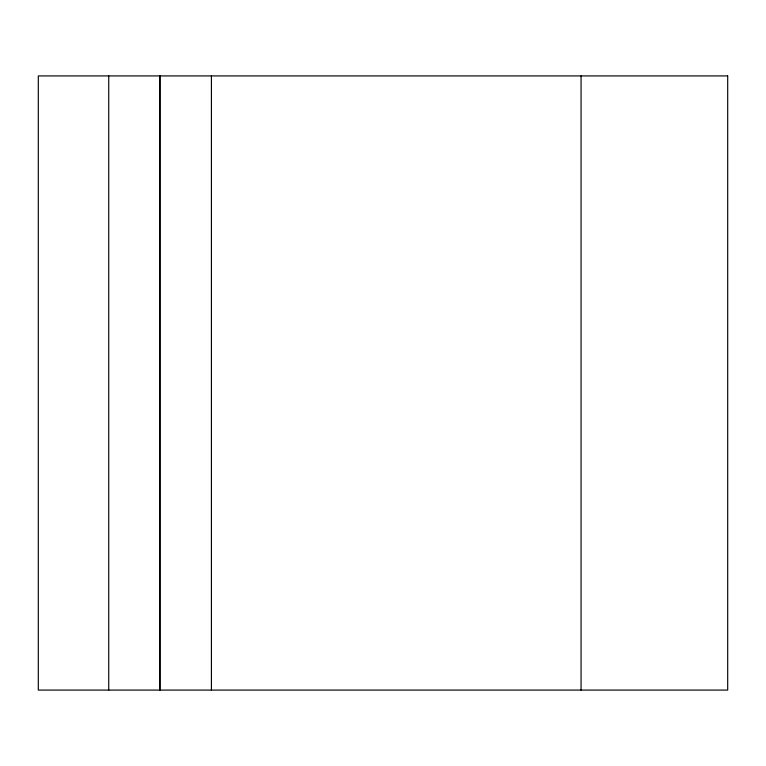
<?xml version="1.0" encoding="UTF-8"?>
<svg xmlns="http://www.w3.org/2000/svg" width="766" height="766" viewBox="0 0 766 766"><rect width="100%" height="100%" fill="white"/><g stroke="black" fill="none" stroke-linecap="round" stroke-linejoin="round"><path stroke-width="1.15" d="M581.068 75.92L581.068 690.08M211.416 75.92L211.416 690.08M159.979 75.92L159.979 690.08M159.788 75.92L159.788 690.08M108.734 75.92L108.734 690.08M727.7 75.92L38.3 75.92L38.3 690.08L727.7 690.08L727.7 75.92"/></g></svg>
